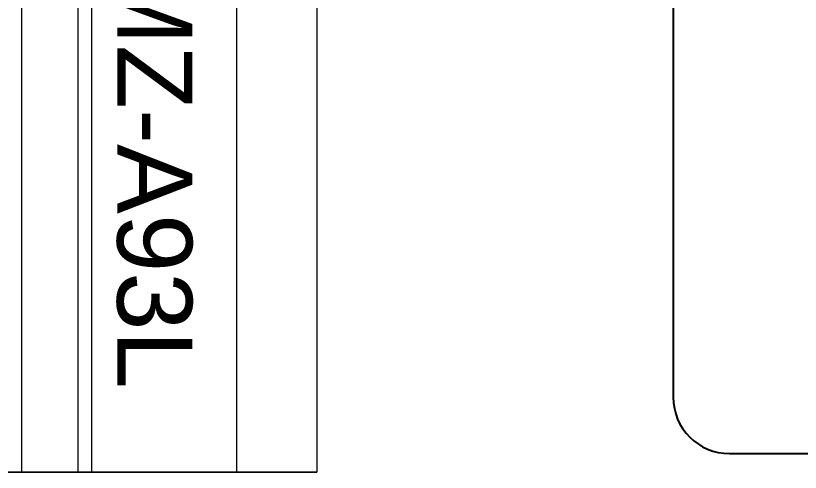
# Model space of a CAD drawing. Header units: inches. Extents: x 0 to 77285, y -118 to 40065.
# Drawn here: x 23759.43 to 23801.27, y 2459.84 to 2484.17 of the extents above; entities that cross this region are included whole.
import ezdxf
from ezdxf.enums import TextEntityAlignment as Align

# ---------------------------------------------------------------- set-up
doc = ezdxf.new("R2010")
doc.units = ezdxf.units.IN
doc.header["$LTSCALE"] = 5
doc.header["$MEASUREMENT"] = 0
doc.linetypes.add('CENTER', pattern=[2, 1.25, -0.25, 0.25, -0.25])
doc.linetypes.add('HIDDEN', pattern=[0.375, 0.25, -0.125])
for name, color, linetype in [('11', 1, 'CENTER'), ('22', 2, 'HIDDEN'), ('BOM-T', 4, 'Continuous')]:
    doc.layers.add(name, color=color, linetype=linetype)
doc.layers.add('88', color=35, linetype='Continuous', lineweight=5)
doc.styles.get("Standard").update_dxf_attribs({"font": 'arial.ttf'})

# ---------------------------------------------------------------- blocks, each defined once
blk = doc.blocks.new('A$C323c1dae')
for p, q in [((22.75, 0), (22.75, -71)), ((25.75, 0), (25.75, -71)), ((26.479, 0), (26.479, -71)), ((34.205, 0), (34.205, -71)), ((38.5, 0), (38.5, -71)), ((38.5, 0), (38.5, -71)), ((-38.5, -71), (38.5, -71)), ((38.5, -71), (-38.5, -71))]:
    blk.add_line(p, q)
at = {"layer": 'BOM-T', "color": 4}
blk.add_text('CDQ2B63-25DMZ-A93L', height=4, rotation=270, dxfattribs=at).set_placement((29.852, -6), align=Align.MIDDLE_LEFT)
blk = doc.blocks.new('A$C4762031a')
for p, q in [((-20, 0), (20, 0)), ((-20, 0), (-20, -67)), ((20, 0), (20, -67)), ((-20, -3.2), (20, -3.2)), ((-17, -70), (17, -70))]:
    blk.add_line(p, q)
for centre in [(0, -32), (0, -57)]:
    blk.add_circle(centre, 6.25)
for centre, start, end in [((-17, -67), 180, 270), ((17, -67), 270, 0)]:
    blk.add_arc(centre, 3, start, end)
at = {"layer": '11'}
for p, q in [((-12, 1), (-12, -4.2)), ((12, 1), (12, -4.2)), ((0, -24.75), (0, -39.25)), ((-7.25, -32), (7.25, -32)), ((0, -49.75), (0, -64.25)), ((-7.25, -57), (7.25, -57))]:
    blk.add_line(p, q, dxfattribs=at)
at = {"layer": '22'}
for p, q in [((-15, -3.2), (-15, 0)), ((-9, 0), (-9, -3.2)), ((9, -3.2), (9, 0)), ((15, 0), (15, -3.2))]:
    blk.add_line(p, q, dxfattribs=at)
blk = doc.blocks.new('A$C9345a28b')
blk.add_blockref('A$C4762031a', (202.5, -58, 0))
at = {"layer": '88'}
blk.add_blockref('A$C323c1dae', (125, -58, 0), dxfattribs=at)
blk = doc.blocks.new('A$C368a4807')
blk.add_blockref('A$C9345a28b', (0, 0))

msp = doc.modelspace()

# ---------------------------------------------------------------- block references
msp.add_blockref('A$C368a4807', (23611.99380061, 2588.83538786))

doc.saveas('drawing.dxf')
